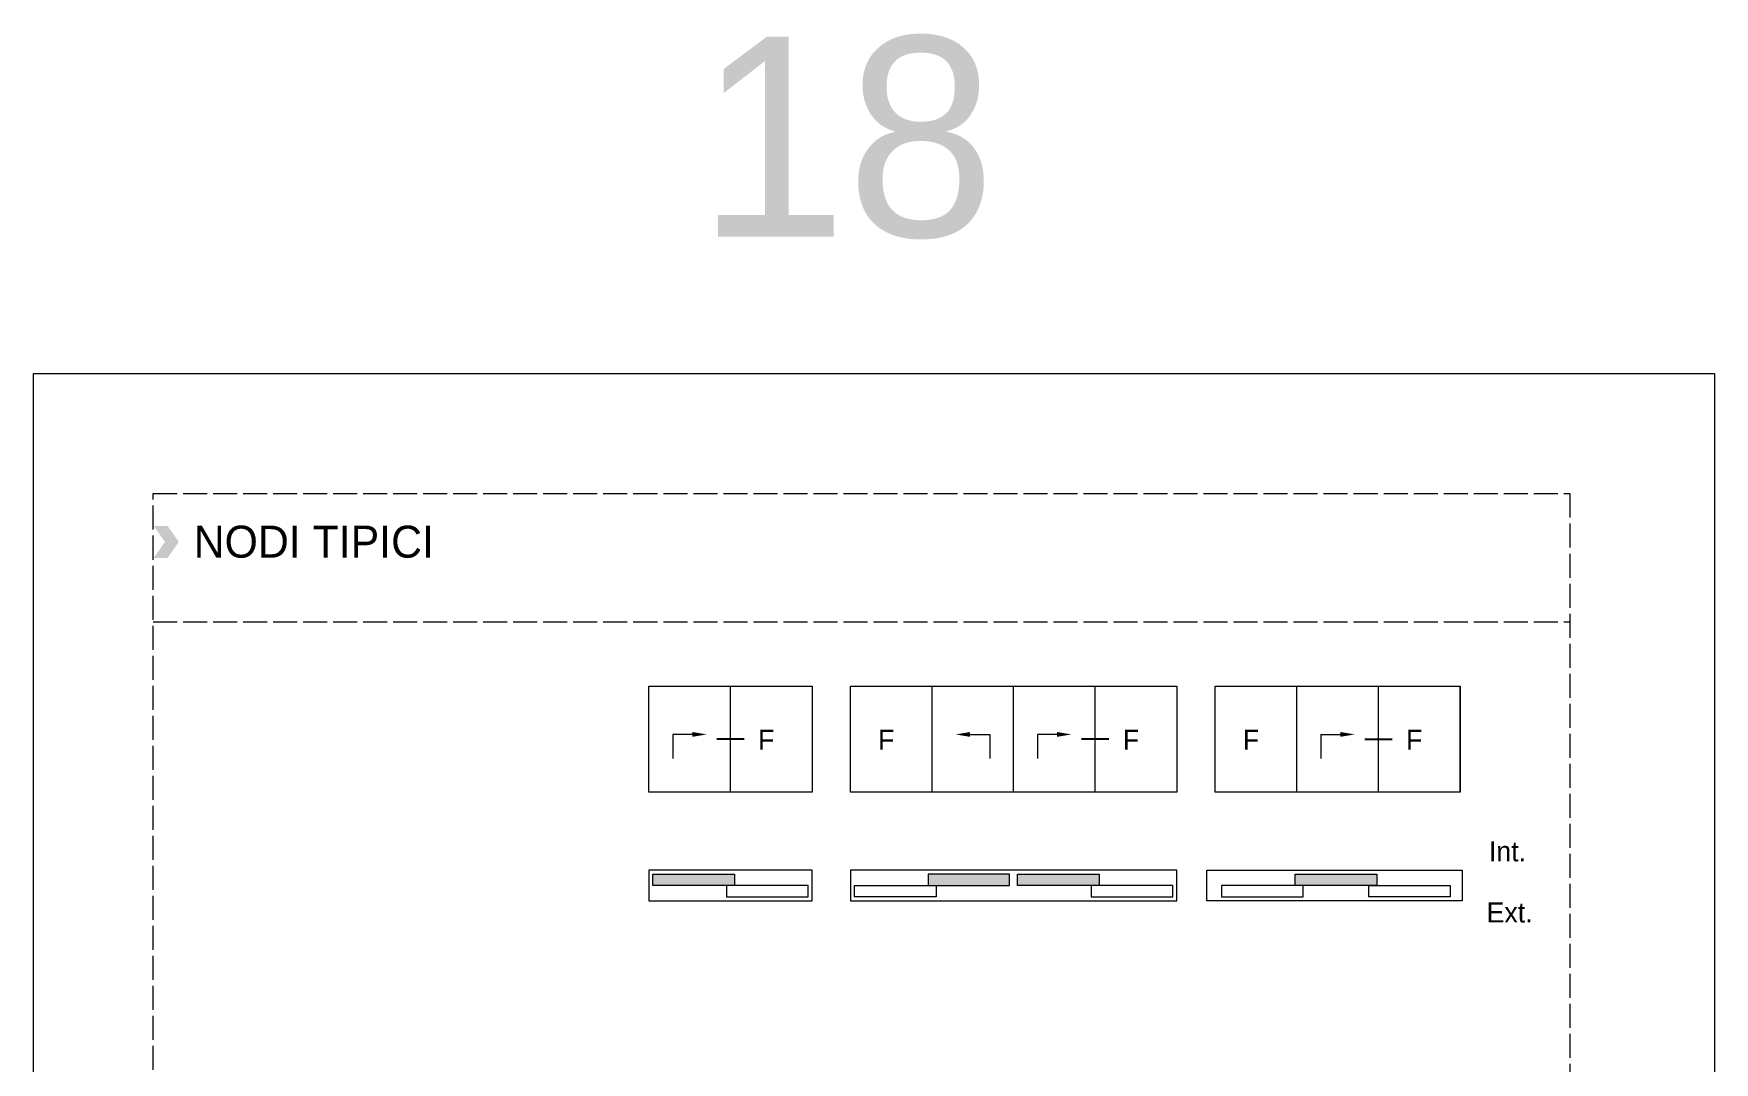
# Model space of a CAD drawing. Header units: millimetres. Extents: x -576 to 4430, y -1196 to 2690.
# Drawn here: x 1820 to 2030, y -182.1 to -53.5 of the extents above; entities that cross this region are included whole.
import ezdxf

# ---------------------------------------------------------------- set-up
doc = ezdxf.new("R2010")
doc.units = ezdxf.units.MM
doc.header["$LTSCALE"] = 0.25
doc.header["$MEASUREMENT"] = 0
doc.linetypes.add('ACAD_ISO02W100', pattern=[15, 12, -3])
doc.linetypes.add('DOT2', pattern=[0.125, 0, -0.125])
doc.layers.get('0').update_dxf_attribs({"lineweight": 5})
doc.layers.add('01_ALUK Logo', color=7, linetype='Continuous')
doc.layers.add('QUOTE', color=254, linetype='Continuous')
doc.layers.add('01_Dimension', color=251, linetype='Continuous', lineweight=9)
doc.layers.add('01_Text', color=40, linetype='Continuous', lineweight=25)
doc.layers.add('01_Fill Border Red', color=7, linetype='Continuous', lineweight=20, true_color=0xe2001a)
doc.layers.add('02_Block Frame', color=7, linetype='Continuous', lineweight=5, true_color=0xe2001a, plot=False)
doc.layers.add('02_Layout Grid', color=252, linetype='DOT2', lineweight=5, plot=False, transparency=0.5)
doc.styles.add('ALUK Main&Secondary Titles', font='GOTHIC.TTF')
doc.styles.add('Aluk Text', font='GOTHIC.TTF')
doc.styles.get("Standard").update_dxf_attribs({"font": 'arial.ttf'})

# ---------------------------------------------------------------- blocks, each defined once
blk = doc.blocks.new('A$C14581')
at = {"layer": '01_Text', "insert": (0, -0.19), "char_height": 2, "attachment_point": 7, "style": 'Aluk Text'}
blk.add_mtext_dynamic_manual_height_columns('{\\fPoppins|b0|i0|c0|p2;\\H0.875x;©  2025 AluK S.A. All rights reserved}', width=51.3351, gutter_width=204.25, heights=[0], dxfattribs=at)
blk = doc.blocks.new('AluK Logo')
at = {"layer": '01_ALUK Logo', "true_color": 0xe2001a}
h = blk.add_hatch(color=242, dxfattribs=at)
h.dxf.hatch_style = 1
h.paths.add_polyline_path([(18.02, 3.04), (19.92, 5.98), (17.56, 5.98), (15.66, 3.11), (15.66, 7.76), (13.58, 7.76), (13.58, 0), (15.66, 0), (15.66, 2.93), (17.53, 0), (20, 0)])
at = {"layer": '01_ALUK Logo', "true_color": 0x323338}
h = blk.add_hatch(color=250, dxfattribs=at)
h.dxf.hatch_style = 1
h.paths.add_polyline_path([(3.94, 0), (5.02, 0), (5.02, 5.96), (3.87, 5.96), (0, 0), (1.15, 0), (2.2, 1.63), (3.94, 1.63)])
h.paths.add_polyline_path([(3.95, 2.64), (2.86, 2.64), (3.95, 4.31)], flags=16)
h = blk.add_hatch(color=250, dxfattribs=at)
h.dxf.hatch_style = 1
h.paths.add_polyline_path([(6.62, 1.12), (6.62, 5.97), (5.53, 5.97), (5.53, 0), (8.38, 0), (8.38, 1.12)])
h = blk.add_hatch(color=250, dxfattribs=at)
h.dxf.hatch_style = 1
h.paths.add_polyline_path([(12.57, 5.97), (11.43, 5.97), (11.43, 2.02, -1), (9.65, 2.02), (9.65, 5.97), (8.52, 5.97), (8.52, 2.02, 0.999791), (12.57, 2.02)])
at = {"layer": '01_ALUK Logo', "color": 242, "lineweight": 0, "true_color": 0xe2001a}
blk.add_lwpolyline([(17.53, 0), (20, 0), (18.02, 3.04), (19.92, 5.98), (17.56, 5.98), (15.66, 3.11), (15.66, 7.76), (13.58, 7.76), (13.58, 0), (15.66, 0), (15.66, 2.93)], close=True, dxfattribs=at)
at = {"layer": '01_ALUK Logo', "color": 250, "lineweight": 0, "true_color": 0x323338}
for points in [[(2.2, 1.63), (3.94, 1.63), (3.94, 0), (5.02, 0), (5.02, 5.96), (3.87, 5.96), (0, 0), (1.15, 0)], [(2.86, 2.64), (3.95, 4.31), (3.95, 2.64)], [(8.38, 0), (8.38, 1.12), (6.62, 1.12), (6.62, 5.97), (5.53, 5.97), (5.53, 0)]]:
    blk.add_lwpolyline(points, close=True, dxfattribs=at)
blk.add_lwpolyline([(9.65, 2.02), (9.65, 5.97), (8.52, 5.97), (8.52, 2.02, 1), (12.57, 2.02), (12.57, 5.97), (11.43, 5.97), (11.43, 2.02, -1)], format="xyb", close=True, dxfattribs=at)
at = {"layer": '01_ALUK Logo', "color": 242, "lineweight": 0, "true_color": 0xe2001a, "insert": (16.69, 7.28), "char_height": 1.06, "attachment_point": 5}
blk.add_mtext_dynamic_manual_height_columns('®', width=0.2845, gutter_width=0.756, heights=[0], dxfattribs=at)
blk = doc.blocks.new('PAGE pari')
at = {"layer": '02_Block Frame', "linetype": 'ACAD_ISO02W100'}
blk.add_line((14.93, 266), (191.93, 266), dxfattribs=at)
at = {"layer": '02_Block Frame'}
blk.add_lwpolyline([(0, 0), (0, 297), (210, 297), (210, 0)], close=True, dxfattribs=at)
at = {"layer": '02_Block Frame', "linetype": 'ACAD_ISO02W100'}
blk.add_lwpolyline([(14.93, 15), (14.93, 282), (191.93, 282), (191.93, 15)], close=True, dxfattribs=at)
at = {"layer": '02_Layout Grid', "color": 6, "ltscale": 0.25}
blk.add_line((127, 5), (127, -5), dxfattribs=at)
at = {"layer": '01_ALUK Logo', "xscale": 0.9841678626162992, "yscale": 0.9841678626162992, "zscale": 0.9841678626162992}
blk.add_blockref('AluK Logo', (172.32, 5), dxfattribs=at)
at = {"layer": '01_Text'}
blk.add_blockref('A$C14581', (127, 5), dxfattribs=at)

msp = doc.modelspace()

# ---------------------------------------------------------------- hatches: boundary and pattern name
at = {"layer": '01_Dimension'}
h = msp.add_hatch(color=8, dxfattribs=at)
h.dxf.hatch_style = 1
h.paths.add_polyline_path([(1907.56, -159.991), (1907.56, -158.578), (1897.365, -158.578), (1897.365, -159.991)])
h = msp.add_hatch(color=8, dxfattribs=at)
h.dxf.hatch_style = 1
h.paths.add_polyline_path([(1941.946, -159.991), (1941.946, -158.578), (1931.751, -158.578), (1931.751, -159.991)])
h = msp.add_hatch(color=8, dxfattribs=at)
h.dxf.hatch_style = 1
h.paths.add_polyline_path([(1953.141, -159.991), (1953.141, -158.578), (1942.946, -158.578), (1942.946, -159.991)])
h = msp.add_hatch(color=8, dxfattribs=at)
h.dxf.hatch_style = 1
h.paths.add_polyline_path([(1987.813, -158.578), (1987.813, -159.991), (1977.618, -159.991), (1977.618, -158.578)])

# ---------------------------------------------------------------- linework, layer by layer
at = {"layer": '01_Dimension', "color": 8}
for p, q in [((1907.06, -148.323), (1907.06, -135.061)), ((1932.251, -148.323), (1932.251, -135.061)), ((1942.446, -148.323), (1942.446, -135.061)), ((1952.641, -148.323), (1952.641, -135.061)), ((1977.831, -148.323), (1977.831, -135.061)), ((1988.027, -148.323), (1988.027, -135.061)), ((1998.222, -148.323), (1998.222, -135.061))]:
    msp.add_line(p, q, dxfattribs=at)
at = {"layer": '01_Dimension'}
for p, q in [((1902.605, -141.092), (1899.858, -141.092)), ((1899.858, -141.092), (1899.858, -144.092)), ((1936.707, -141.092), (1939.454, -141.092)), ((1939.454, -141.092), (1939.454, -144.092)), ((1948.185, -141.092), (1945.438, -141.092)), ((1945.438, -141.092), (1945.438, -144.092)), ((1980.824, -141.092), (1983.571, -141.092)), ((1980.824, -141.092), (1980.824, -144.092))]:
    msp.add_line(p, q, dxfattribs=at)
at = {"layer": '01_Dimension', "color": 8}
for points in [[(1917.256, -148.323), (1896.865, -148.323), (1896.865, -135.061), (1917.256, -135.061)], [(1962.836, -148.323), (1922.056, -148.323), (1922.056, -135.061), (1962.836, -135.061)], [(1998.222, -148.323), (1967.636, -148.323), (1967.636, -135.061), (1998.222, -135.061)], [(1896.865, -161.904), (1917.256, -161.904), (1917.256, -158.078), (1896.865, -158.078)], [(1897.365, -158.578), (1907.56, -158.578), (1907.56, -159.991), (1897.365, -159.991)], [(1962.836, -158.078), (1922.056, -158.078), (1922.056, -161.904), (1962.836, -161.904)], [(1941.946, -158.578), (1931.751, -158.578), (1931.751, -159.991), (1941.946, -159.991)], [(1942.946, -158.578), (1953.141, -158.578), (1953.141, -159.991), (1942.946, -159.991)], [(1966.586, -158.078), (1998.508, -158.078), (1998.508, -161.904), (1966.586, -161.904)], [(1987.813, -159.991), (1977.618, -159.991), (1977.618, -158.578), (1987.813, -158.578)], [(1916.756, -159.991), (1906.56, -159.991), (1906.56, -161.404), (1916.756, -161.404)], [(1922.556, -159.991), (1932.751, -159.991), (1932.751, -161.404), (1922.556, -161.404)], [(1962.336, -159.991), (1952.141, -159.991), (1952.141, -161.404), (1962.336, -161.404)], [(1968.423, -161.404), (1978.618, -161.404), (1978.618, -159.991), (1968.423, -159.991)], [(1997.008, -161.404), (1986.813, -161.404), (1986.813, -159.991), (1997.008, -159.991)]]:
    msp.add_lwpolyline(points, close=True, dxfattribs=at)
at = {"layer": '01_Dimension'}
for points in [[(1902.305, -140.792), (1902.305, -141.392), (1904.105, -141.092)], [(1937.007, -140.792), (1937.007, -141.392), (1935.207, -141.092)], [(1947.885, -140.792), (1947.885, -141.392), (1949.685, -141.092)], [(1983.271, -140.792), (1983.271, -141.392), (1985.071, -141.092)]]:
    msp.add_solid(points, dxfattribs=at)
at = {"layer": '01_Fill Border Red'}
for points in [[(1838.141, -117.029), (1836.412, -117.029), (1836.73, -115.029), (1835, -115.029)], [(1836.73, -119.029), (1835, -119.029), (1838.141, -117.029), (1836.412, -117.029)]]:
    msp.add_solid(points, dxfattribs=at)
at = {"layer": 'QUOTE', "color": 3}
for p, q in [((1908.778, -141.692), (1905.343, -141.692)), ((1954.359, -141.692), (1950.924, -141.692)), ((1986.309, -141.692), (1989.744, -141.692))]:
    msp.add_line(p, q, dxfattribs=at)

# ---------------------------------------------------------------- block references
msp.add_blockref('PAGE pari', (1820, -393))

# ---------------------------------------------------------------- texts
at = {"layer": '01_Text', "ltscale": 0.25, "style": 'Aluk Text'}
for s, width, insert, char_height, attachment_point in [('18', 46.83298, (1902.981, -53.871), 25, 1), ('F', 3.17792, (1912.553, -140.514), 2.5, 3), ('F', 3.17792, (1927.548, -140.514), 2.5, 3), ('F', 3.17792, (1958.134, -140.514), 2.5, 3), ('F', 3.17792, (1973.129, -140.514), 2.5, 3), ('F', 3.17792, (1993.519, -140.514), 2.5, 3), ('Int.', 3.17792, (2006.472, -154.46), 2.5, 3), ('Ext.', 3.17792, (2007.293, -162.097), 2.5, 3)]:
    msp.add_mtext_dynamic_manual_height_columns(s, width=width, gutter_width=12.5, heights=[0], dxfattribs=dict(at, insert=insert, char_height=char_height, attachment_point=attachment_point))
at = {"layer": '01_Text', "insert": (1840, -117.029), "char_height": 4, "attachment_point": 4, "style": 'ALUK Main&Secondary Titles'}
msp.add_mtext_dynamic_manual_height_columns('NODI TIPICI', width=120.62971, gutter_width=15, heights=[0], dxfattribs=at)

doc.saveas('drawing.dxf')
